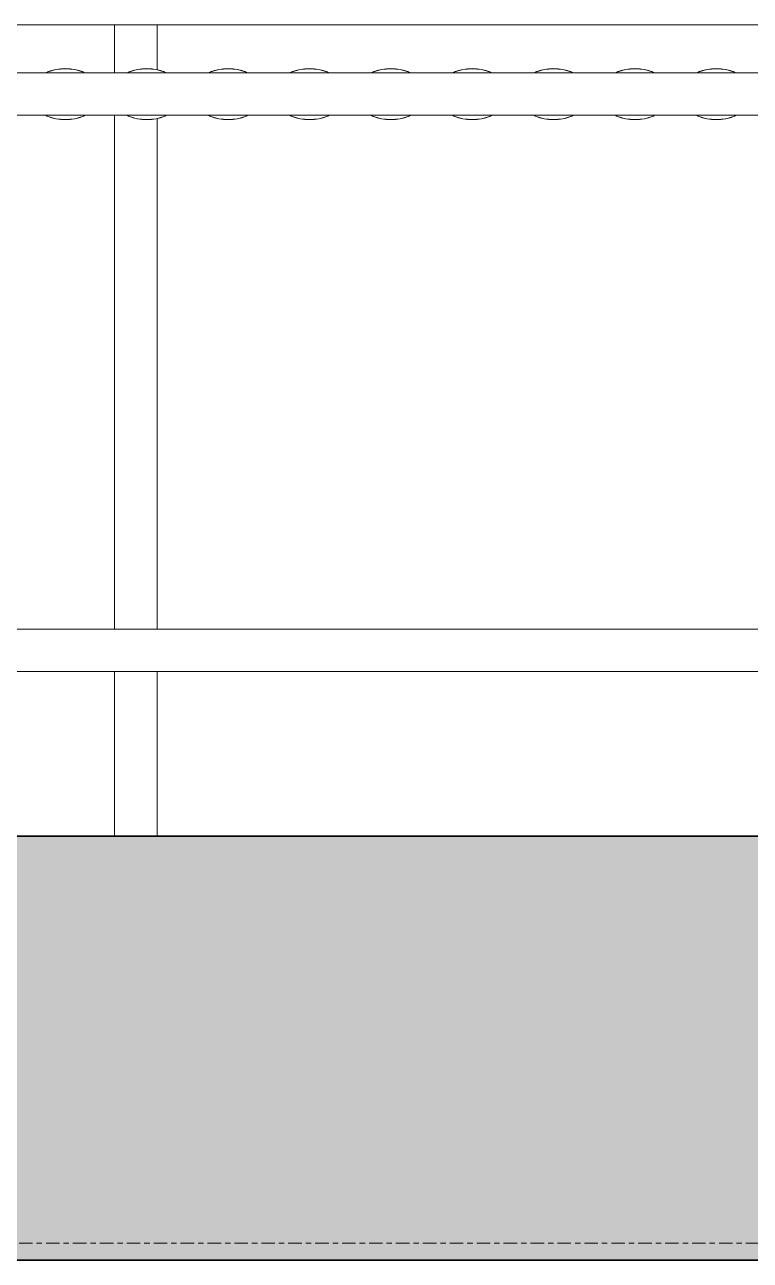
# Model space of a CAD drawing. Header units: centimetres. Extents: x -13467 to 3766, y -437 to 1921.
# Drawn here: x -3858.8 to -3773.3, y 44 to 189.7 of the extents above; entities that cross this region are included whole.
import ezdxf

# ---------------------------------------------------------------- set-up
doc = ezdxf.new("R2010")
doc.units = ezdxf.units.CM
doc.linetypes.add('Centre', pattern=[3.175, 0.635, -0.475, 1.59, -0.475])
for name, color, linetype, lineweight in [('A-FLOR', 7, 'Continuous', 9), ('A-FLOR-LEVL', 7, 'Continuous', 9), ('A-FLOR-PATT', 7, 'Continuous', 35), ('M-EQPM', 7, 'Continuous', 9)]:
    doc.layers.add(name, color=color, linetype=linetype, lineweight=lineweight)

# ---------------------------------------------------------------- blocks, each defined once
blk = doc.blocks.new('PQ_RVR_EST-01_ZZ_ZZ_MO_T_A_rvt-2-Sección 1-2')
at = {"layer": 'A-FLOR-PATT', "lineweight": 9, "true_color": 0x9a9a9a}
blk.add_hatch(color=253, dxfattribs=at).paths.add_polyline_path([(-4386.6, 44), (2113.1, 44), (2113.1, 94), (-4386.6, 94), (-4386.6, 55.83)])
at = {"layer": 'A-FLOR', "lineweight": 35}
for p, q in [((2113.1, 94), (-3426.38, 94)), ((-4386.6, 44), (1960.17, 44))]:
    blk.add_line(p, q, dxfattribs=at)
blk = doc.blocks.new('EQ-04-008 - EQ-04-008_dwg_Agrupar_528-1540616-Sección 1-2')
at = {"layer": 'M-EQPM', "color": 251, "true_color": 0x666666}
for p, q in [((-3157.83, 184), (-3423.47, 184)), ((-3157.83, 184), (-3423.47, 184)), ((-3423.47, 179), (-3157.83, 179)), ((-3423.47, 179), (-3157.83, 179))]:
    blk.add_line(p, q, dxfattribs=at)
at = {"layer": 'M-EQPM', "color": 251, "true_color": 0x666666, "flags": 128}
blk.add_lwpolyline([(-3423.47, 179), (-3157.83, 179), (-3157.83, 184), (-3423.47, 184)], dxfattribs=at)
blk = doc.blocks.new('EQ-04-008 - EQ-04-008_dwg_Agrupar_529-1540652-Sección 1-2')
at = {"layer": 'M-EQPM', "color": 251, "true_color": 0x666666}
for p, q in [((-3315.73, 118.42), (-3172.04, 118.42)), ((-3315.73, 118.42), (-3172.04, 118.42)), ((-3172.04, 118.42), (-3315.73, 118.42)), ((-3315.73, 113.42), (-3172.04, 113.42)), ((-3172.04, 113.42), (-3315.73, 113.42)), ((-3315.73, 113.42), (-3172.04, 113.42))]:
    blk.add_line(p, q, dxfattribs=at)
blk = doc.blocks.new('EQ-04-008 - EQ-04-008_dwg_Agrupar_1737-1540657-Sección 1-2')
at = {"layer": 'M-EQPM', "color": 251, "true_color": 0x666666}
for p, q in [((-3276.24, 184), (-3276.06, 184.1)), ((-3275.02, 184.4), (-3276.06, 184.1)), ((-3273.91, 184.5), (-3275.02, 184.4)), ((-3272.8, 184.4), (-3273.91, 184.5)), ((-3272.8, 184.4), (-3271.76, 184.1)), ((-3271.58, 184), (-3271.76, 184.1)), ((-3276.06, 178.9), (-3276.24, 179)), ((-3275.02, 178.6), (-3276.06, 178.9)), ((-3273.91, 178.5), (-3275.02, 178.6)), ((-3272.8, 178.6), (-3273.91, 178.5)), ((-3271.76, 178.9), (-3272.8, 178.6)), ((-3271.76, 178.9), (-3271.58, 179))]:
    blk.add_line(p, q, dxfattribs=at)
for start_param, end_param in [(1.053022, 2.088571), (1.053022, 2.088571), (1.053022, 2.088571), (1.053022, 2.088571), (1.053022, 2.088571), (1.053022, 2.088571), (1.053022, 2.088571), (1.053022, 2.088571), (1.053022, 2.088571), (1.053022, 2.088571), (1.053022, 2.088571), (1.053022, 2.088571), (1.053022, 2.088571), (1.053022, 2.088571), (1.053022, 2.088571), (1.053022, 2.088571), (1.053022, 2.088571), (1.053022, 2.088571), (1.053022, 2.088571), (1.053022, 2.088571), (1.053022, 2.088571), (1.053022, 2.088571), (1.053022, 2.088571), (1.053022, 2.088571), (1.053022, 2.088571), (4.194614, 5.230164), (4.194614, 5.230164), (4.194614, 5.230164), (4.194614, 5.230164), (4.194614, 5.230164), (4.194614, 5.230164), (4.194614, 5.230164), (4.194614, 5.230164), (4.194614, 5.230164), (4.194614, 5.230164), (4.194614, 5.230164), (4.194614, 5.230164), (4.194614, 5.230164), (4.194614, 5.230164), (4.194614, 5.230164), (4.194614, 5.230164), (4.194614, 5.230164), (4.194614, 5.230164), (4.194614, 5.230164), (4.194614, 5.230164), (4.194614, 5.230164), (4.194614, 5.230164), (4.194614, 5.230164), (4.194614, 5.230164), (4.194614, 5.230164)]:
    blk.add_ellipse((-3273.91, 181.5), major_axis=(4.3, 0), ratio=0.69819, start_param=start_param, end_param=end_param, dxfattribs=at)
blk = doc.blocks.new('EQ-04-008 - EQ-04-008_dwg_Agrupar_1737-1540658-Sección 1-2')
at = {"layer": 'M-EQPM', "color": 251, "true_color": 0x666666}
for p, q in [((-3295.43, 184), (-3295.25, 184.1)), ((-3294.22, 184.4), (-3295.25, 184.1)), ((-3293.1, 184.5), (-3294.22, 184.4)), ((-3291.99, 184.4), (-3293.1, 184.5)), ((-3291.99, 184.4), (-3290.96, 184.1)), ((-3290.77, 184), (-3290.96, 184.1)), ((-3295.25, 178.9), (-3295.43, 179)), ((-3294.22, 178.6), (-3295.25, 178.9)), ((-3293.1, 178.5), (-3294.22, 178.6)), ((-3291.99, 178.6), (-3293.1, 178.5)), ((-3290.96, 178.9), (-3291.99, 178.6)), ((-3290.96, 178.9), (-3290.77, 179))]:
    blk.add_line(p, q, dxfattribs=at)
for start_param, end_param in [(1.053022, 2.088571), (1.053022, 2.088571), (1.053022, 2.088571), (1.053022, 2.088571), (1.053022, 2.088571), (1.053022, 2.088571), (1.053022, 2.088571), (1.053022, 2.088571), (1.053022, 2.088571), (1.053022, 2.088571), (1.053022, 2.088571), (1.053022, 2.088571), (1.053022, 2.088571), (1.053022, 2.088571), (1.053022, 2.088571), (1.053022, 2.088571), (1.053022, 2.088571), (1.053022, 2.088571), (1.053022, 2.088571), (1.053022, 2.088571), (1.053022, 2.088571), (1.053022, 2.088571), (1.053022, 2.088571), (1.053022, 2.088571), (1.053022, 2.088571), (4.194614, 5.230164), (4.194614, 5.230164), (4.194614, 5.230164), (4.194614, 5.230164), (4.194614, 5.230164), (4.194614, 5.230164), (4.194614, 5.230164), (4.194614, 5.230164), (4.194614, 5.230164), (4.194614, 5.230164), (4.194614, 5.230164), (4.194614, 5.230164), (4.194614, 5.230164), (4.194614, 5.230164), (4.194614, 5.230164), (4.194614, 5.230164), (4.194614, 5.230164), (4.194614, 5.230164), (4.194614, 5.230164), (4.194614, 5.230164), (4.194614, 5.230164), (4.194614, 5.230164), (4.194614, 5.230164), (4.194614, 5.230164), (4.194614, 5.230164)]:
    blk.add_ellipse((-3293.1, 181.5), major_axis=(4.3, 0), ratio=0.69819, start_param=start_param, end_param=end_param, dxfattribs=at)
blk = doc.blocks.new('EQ-04-008 - EQ-04-008_dwg_Agrupar_1737-1540659-Sección 1-2')
at = {"layer": 'M-EQPM', "color": 251, "true_color": 0x666666}
for p, q in [((-3285.84, 184), (-3285.66, 184.1)), ((-3284.62, 184.4), (-3285.66, 184.1)), ((-3283.51, 184.5), (-3284.62, 184.4)), ((-3282.4, 184.4), (-3283.51, 184.5)), ((-3282.4, 184.4), (-3281.36, 184.1)), ((-3281.18, 184), (-3281.36, 184.1)), ((-3285.66, 178.9), (-3285.84, 179)), ((-3284.62, 178.6), (-3285.66, 178.9)), ((-3283.51, 178.5), (-3284.62, 178.6)), ((-3282.4, 178.6), (-3283.51, 178.5)), ((-3281.36, 178.9), (-3282.4, 178.6)), ((-3281.36, 178.9), (-3281.18, 179))]:
    blk.add_line(p, q, dxfattribs=at)
for start_param, end_param in [(1.053022, 2.088571), (1.053022, 2.088571), (1.053022, 2.088571), (1.053022, 2.088571), (1.053022, 2.088571), (1.053022, 2.088571), (1.053022, 2.088571), (1.053022, 2.088571), (1.053022, 2.088571), (1.053022, 2.088571), (1.053022, 2.088571), (1.053022, 2.088571), (1.053022, 2.088571), (1.053022, 2.088571), (1.053022, 2.088571), (1.053022, 2.088571), (1.053022, 2.088571), (1.053022, 2.088571), (1.053022, 2.088571), (1.053022, 2.088571), (1.053022, 2.088571), (1.053022, 2.088571), (1.053022, 2.088571), (1.053022, 2.088571), (1.053022, 2.088571), (4.194614, 5.230164), (4.194614, 5.230164), (4.194614, 5.230164), (4.194614, 5.230164), (4.194614, 5.230164), (4.194614, 5.230164), (4.194614, 5.230164), (4.194614, 5.230164), (4.194614, 5.230164), (4.194614, 5.230164), (4.194614, 5.230164), (4.194614, 5.230164), (4.194614, 5.230164), (4.194614, 5.230164), (4.194614, 5.230164), (4.194614, 5.230164), (4.194614, 5.230164), (4.194614, 5.230164), (4.194614, 5.230164), (4.194614, 5.230164), (4.194614, 5.230164), (4.194614, 5.230164), (4.194614, 5.230164), (4.194614, 5.230164), (4.194614, 5.230164)]:
    blk.add_ellipse((-3283.51, 181.5), major_axis=(4.3, 0), ratio=0.69819, start_param=start_param, end_param=end_param, dxfattribs=at)
blk = doc.blocks.new('EQ-04-008 - EQ-04-008_dwg_Agrupar_1737-1540660-Sección 1-2')
at = {"layer": 'M-EQPM', "color": 251, "true_color": 0x666666}
for p, q in [((-3305.03, 184), (-3304.85, 184.1)), ((-3303.81, 184.4), (-3304.85, 184.1)), ((-3302.7, 184.5), (-3303.81, 184.4)), ((-3301.59, 184.4), (-3302.7, 184.5)), ((-3301.59, 184.4), (-3300.55, 184.1)), ((-3300.37, 184), (-3300.55, 184.1)), ((-3304.85, 178.9), (-3305.03, 179)), ((-3303.81, 178.6), (-3304.85, 178.9)), ((-3302.7, 178.5), (-3303.81, 178.6)), ((-3301.59, 178.6), (-3302.7, 178.5)), ((-3300.55, 178.9), (-3301.59, 178.6)), ((-3300.55, 178.9), (-3300.37, 179))]:
    blk.add_line(p, q, dxfattribs=at)
for start_param, end_param in [(1.053022, 2.088571), (1.053022, 2.088571), (1.053022, 2.088571), (1.053022, 2.088571), (1.053022, 2.088571), (1.053022, 2.088571), (1.053022, 2.088571), (1.053022, 2.088571), (1.053022, 2.088571), (1.053022, 2.088571), (1.053022, 2.088571), (1.053022, 2.088571), (1.053022, 2.088571), (1.053022, 2.088571), (1.053022, 2.088571), (1.053022, 2.088571), (1.053022, 2.088571), (1.053022, 2.088571), (1.053022, 2.088571), (1.053022, 2.088571), (1.053022, 2.088571), (1.053022, 2.088571), (1.053022, 2.088571), (1.053022, 2.088571), (1.053022, 2.088571), (4.194614, 5.230164), (4.194614, 5.230164), (4.194614, 5.230164), (4.194614, 5.230164), (4.194614, 5.230164), (4.194614, 5.230164), (4.194614, 5.230164), (4.194614, 5.230164), (4.194614, 5.230164), (4.194614, 5.230164), (4.194614, 5.230164), (4.194614, 5.230164), (4.194614, 5.230164), (4.194614, 5.230164), (4.194614, 5.230164), (4.194614, 5.230164), (4.194614, 5.230164), (4.194614, 5.230164), (4.194614, 5.230164), (4.194614, 5.230164), (4.194614, 5.230164), (4.194614, 5.230164), (4.194614, 5.230164), (4.194614, 5.230164), (4.194614, 5.230164)]:
    blk.add_ellipse((-3302.7, 181.5), major_axis=(4.3, 0), ratio=0.69819, start_param=start_param, end_param=end_param, dxfattribs=at)
blk = doc.blocks.new('EQ-04-008 - EQ-04-008_dwg_Agrupar_1737-1540661-Sección 1-2')
at = {"layer": 'M-EQPM', "color": 251, "true_color": 0x666666}
for p, q in [((-3237.86, 184), (-3237.67, 184.1)), ((-3236.64, 184.4), (-3237.67, 184.1)), ((-3235.53, 184.5), (-3236.64, 184.4)), ((-3234.41, 184.4), (-3235.53, 184.5)), ((-3234.41, 184.4), (-3233.38, 184.1)), ((-3233.19, 184), (-3233.38, 184.1)), ((-3237.67, 178.9), (-3237.86, 179)), ((-3236.64, 178.6), (-3237.67, 178.9)), ((-3235.53, 178.5), (-3236.64, 178.6)), ((-3234.41, 178.6), (-3235.53, 178.5)), ((-3233.38, 178.9), (-3234.41, 178.6)), ((-3233.38, 178.9), (-3233.19, 179))]:
    blk.add_line(p, q, dxfattribs=at)
for start_param, end_param in [(1.053022, 2.088571), (1.053022, 2.088571), (1.053022, 2.088571), (1.053022, 2.088571), (1.053022, 2.088571), (1.053022, 2.088571), (1.053022, 2.088571), (1.053022, 2.088571), (1.053022, 2.088571), (1.053022, 2.088571), (1.053022, 2.088571), (1.053022, 2.088571), (1.053022, 2.088571), (1.053022, 2.088571), (1.053022, 2.088571), (1.053022, 2.088571), (1.053022, 2.088571), (1.053022, 2.088571), (1.053022, 2.088571), (1.053022, 2.088571), (1.053022, 2.088571), (1.053022, 2.088571), (1.053022, 2.088571), (1.053022, 2.088571), (1.053022, 2.088571), (4.194614, 5.230164), (4.194614, 5.230164), (4.194614, 5.230164), (4.194614, 5.230164), (4.194614, 5.230164), (4.194614, 5.230164), (4.194614, 5.230164), (4.194614, 5.230164), (4.194614, 5.230164), (4.194614, 5.230164), (4.194614, 5.230164), (4.194614, 5.230164), (4.194614, 5.230164), (4.194614, 5.230164), (4.194614, 5.230164), (4.194614, 5.230164), (4.194614, 5.230164), (4.194614, 5.230164), (4.194614, 5.230164), (4.194614, 5.230164), (4.194614, 5.230164), (4.194614, 5.230164), (4.194614, 5.230164), (4.194614, 5.230164), (4.194614, 5.230164)]:
    blk.add_ellipse((-3235.53, 181.5), major_axis=(4.3, 0), ratio=0.69819, start_param=start_param, end_param=end_param, dxfattribs=at)
blk = doc.blocks.new('EQ-04-008 - EQ-04-008_dwg_Agrupar_1737-1540665-Sección 1-2')
at = {"layer": 'M-EQPM', "color": 251, "true_color": 0x666666}
for p, q in [((-3257.05, 184), (-3256.87, 184.1)), ((-3255.83, 184.4), (-3256.87, 184.1)), ((-3254.72, 184.5), (-3255.83, 184.4)), ((-3253.61, 184.4), (-3254.72, 184.5)), ((-3253.61, 184.4), (-3252.57, 184.1)), ((-3252.39, 184), (-3252.57, 184.1)), ((-3256.87, 178.9), (-3257.05, 179)), ((-3255.83, 178.6), (-3256.87, 178.9)), ((-3254.72, 178.5), (-3255.83, 178.6)), ((-3253.61, 178.6), (-3254.72, 178.5)), ((-3252.57, 178.9), (-3253.61, 178.6)), ((-3252.57, 178.9), (-3252.39, 179))]:
    blk.add_line(p, q, dxfattribs=at)
for start_param, end_param in [(1.053022, 2.088571), (1.053022, 2.088571), (1.053022, 2.088571), (1.053022, 2.088571), (1.053022, 2.088571), (1.053022, 2.088571), (1.053022, 2.088571), (1.053022, 2.088571), (1.053022, 2.088571), (1.053022, 2.088571), (1.053022, 2.088571), (1.053022, 2.088571), (1.053022, 2.088571), (1.053022, 2.088571), (1.053022, 2.088571), (1.053022, 2.088571), (1.053022, 2.088571), (1.053022, 2.088571), (1.053022, 2.088571), (1.053022, 2.088571), (1.053022, 2.088571), (1.053022, 2.088571), (1.053022, 2.088571), (1.053022, 2.088571), (1.053022, 2.088571), (4.194614, 5.230164), (4.194614, 5.230164), (4.194614, 5.230164), (4.194614, 5.230164), (4.194614, 5.230164), (4.194614, 5.230164), (4.194614, 5.230164), (4.194614, 5.230164), (4.194614, 5.230164), (4.194614, 5.230164), (4.194614, 5.230164), (4.194614, 5.230164), (4.194614, 5.230164), (4.194614, 5.230164), (4.194614, 5.230164), (4.194614, 5.230164), (4.194614, 5.230164), (4.194614, 5.230164), (4.194614, 5.230164), (4.194614, 5.230164), (4.194614, 5.230164), (4.194614, 5.230164), (4.194614, 5.230164), (4.194614, 5.230164), (4.194614, 5.230164)]:
    blk.add_ellipse((-3254.72, 181.5), major_axis=(4.3, 0), ratio=0.69819, start_param=start_param, end_param=end_param, dxfattribs=at)
blk = doc.blocks.new('EQ-04-008 - EQ-04-008_dwg_Agrupar_1737-1540666-Sección 1-2')
at = {"layer": 'M-EQPM', "color": 251, "true_color": 0x666666}
for p, q in [((-3228.26, 184), (-3228.08, 184.1)), ((-3227.04, 184.4), (-3228.08, 184.1)), ((-3225.93, 184.5), (-3227.04, 184.4)), ((-3224.82, 184.4), (-3225.93, 184.5)), ((-3224.82, 184.4), (-3223.78, 184.1)), ((-3223.6, 184), (-3223.78, 184.1)), ((-3228.08, 178.9), (-3228.26, 179)), ((-3227.04, 178.6), (-3228.08, 178.9)), ((-3225.93, 178.5), (-3227.04, 178.6)), ((-3224.82, 178.6), (-3225.93, 178.5)), ((-3223.78, 178.9), (-3224.82, 178.6)), ((-3223.78, 178.9), (-3223.6, 179))]:
    blk.add_line(p, q, dxfattribs=at)
for start_param, end_param in [(1.053022, 2.088571), (1.053022, 2.088571), (1.053022, 2.088571), (1.053022, 2.088571), (1.053022, 2.088571), (1.053022, 2.088571), (1.053022, 2.088571), (1.053022, 2.088571), (1.053022, 2.088571), (1.053022, 2.088571), (1.053022, 2.088571), (1.053022, 2.088571), (1.053022, 2.088571), (1.053022, 2.088571), (1.053022, 2.088571), (1.053022, 2.088571), (1.053022, 2.088571), (1.053022, 2.088571), (1.053022, 2.088571), (1.053022, 2.088571), (1.053022, 2.088571), (1.053022, 2.088571), (1.053022, 2.088571), (1.053022, 2.088571), (1.053022, 2.088571), (4.194614, 5.230164), (4.194614, 5.230164), (4.194614, 5.230164), (4.194614, 5.230164), (4.194614, 5.230164), (4.194614, 5.230164), (4.194614, 5.230164), (4.194614, 5.230164), (4.194614, 5.230164), (4.194614, 5.230164), (4.194614, 5.230164), (4.194614, 5.230164), (4.194614, 5.230164), (4.194614, 5.230164), (4.194614, 5.230164), (4.194614, 5.230164), (4.194614, 5.230164), (4.194614, 5.230164), (4.194614, 5.230164), (4.194614, 5.230164), (4.194614, 5.230164), (4.194614, 5.230164), (4.194614, 5.230164), (4.194614, 5.230164), (4.194614, 5.230164)]:
    blk.add_ellipse((-3225.93, 181.5), major_axis=(4.3, 0), ratio=0.69819, start_param=start_param, end_param=end_param, dxfattribs=at)
blk = doc.blocks.new('EQ-04-008 - EQ-04-008_dwg_Agrupar_1737-1540667-Sección 1-2')
at = {"layer": 'M-EQPM', "color": 251, "true_color": 0x666666}
for p, q in [((-3266.65, 184), (-3266.46, 184.1)), ((-3265.43, 184.4), (-3266.46, 184.1)), ((-3264.31, 184.5), (-3265.43, 184.4)), ((-3263.2, 184.4), (-3264.31, 184.5)), ((-3263.2, 184.4), (-3262.17, 184.1)), ((-3261.98, 184), (-3262.17, 184.1)), ((-3266.46, 178.9), (-3266.65, 179)), ((-3265.43, 178.6), (-3266.46, 178.9)), ((-3264.31, 178.5), (-3265.43, 178.6)), ((-3263.2, 178.6), (-3264.31, 178.5)), ((-3262.17, 178.9), (-3263.2, 178.6)), ((-3262.17, 178.9), (-3261.98, 179))]:
    blk.add_line(p, q, dxfattribs=at)
for start_param, end_param in [(1.053022, 2.088571), (1.053022, 2.088571), (1.053022, 2.088571), (1.053022, 2.088571), (1.053022, 2.088571), (1.053022, 2.088571), (1.053022, 2.088571), (1.053022, 2.088571), (1.053022, 2.088571), (1.053022, 2.088571), (1.053022, 2.088571), (1.053022, 2.088571), (1.053022, 2.088571), (1.053022, 2.088571), (1.053022, 2.088571), (1.053022, 2.088571), (1.053022, 2.088571), (1.053022, 2.088571), (1.053022, 2.088571), (1.053022, 2.088571), (1.053022, 2.088571), (1.053022, 2.088571), (1.053022, 2.088571), (1.053022, 2.088571), (1.053022, 2.088571), (4.194614, 5.230164), (4.194614, 5.230164), (4.194614, 5.230164), (4.194614, 5.230164), (4.194614, 5.230164), (4.194614, 5.230164), (4.194614, 5.230164), (4.194614, 5.230164), (4.194614, 5.230164), (4.194614, 5.230164), (4.194614, 5.230164), (4.194614, 5.230164), (4.194614, 5.230164), (4.194614, 5.230164), (4.194614, 5.230164), (4.194614, 5.230164), (4.194614, 5.230164), (4.194614, 5.230164), (4.194614, 5.230164), (4.194614, 5.230164), (4.194614, 5.230164), (4.194614, 5.230164), (4.194614, 5.230164), (4.194614, 5.230164), (4.194614, 5.230164)]:
    blk.add_ellipse((-3264.31, 181.5), major_axis=(4.3, 0), ratio=0.69819, start_param=start_param, end_param=end_param, dxfattribs=at)
blk = doc.blocks.new('EQ-04-008 - EQ-04-008_dwg_Agrupar_1737-1540668-Sección 1-2')
at = {"layer": 'M-EQPM', "color": 251, "true_color": 0x666666}
for p, q in [((-3247.45, 184), (-3247.27, 184.1)), ((-3246.23, 184.4), (-3247.27, 184.1)), ((-3245.12, 184.5), (-3246.23, 184.4)), ((-3244.01, 184.4), (-3245.12, 184.5)), ((-3244.01, 184.4), (-3242.97, 184.1)), ((-3242.79, 184), (-3242.97, 184.1)), ((-3247.27, 178.9), (-3247.45, 179)), ((-3246.23, 178.6), (-3247.27, 178.9)), ((-3245.12, 178.5), (-3246.23, 178.6)), ((-3244.01, 178.6), (-3245.12, 178.5)), ((-3242.97, 178.9), (-3244.01, 178.6)), ((-3242.97, 178.9), (-3242.79, 179))]:
    blk.add_line(p, q, dxfattribs=at)
for start_param, end_param in [(1.053022, 2.088571), (1.053022, 2.088571), (1.053022, 2.088571), (1.053022, 2.088571), (1.053022, 2.088571), (1.053022, 2.088571), (1.053022, 2.088571), (1.053022, 2.088571), (1.053022, 2.088571), (1.053022, 2.088571), (1.053022, 2.088571), (1.053022, 2.088571), (1.053022, 2.088571), (1.053022, 2.088571), (1.053022, 2.088571), (1.053022, 2.088571), (1.053022, 2.088571), (1.053022, 2.088571), (1.053022, 2.088571), (1.053022, 2.088571), (1.053022, 2.088571), (1.053022, 2.088571), (1.053022, 2.088571), (1.053022, 2.088571), (1.053022, 2.088571), (4.194614, 5.230164), (4.194614, 5.230164), (4.194614, 5.230164), (4.194614, 5.230164), (4.194614, 5.230164), (4.194614, 5.230164), (4.194614, 5.230164), (4.194614, 5.230164), (4.194614, 5.230164), (4.194614, 5.230164), (4.194614, 5.230164), (4.194614, 5.230164), (4.194614, 5.230164), (4.194614, 5.230164), (4.194614, 5.230164), (4.194614, 5.230164), (4.194614, 5.230164), (4.194614, 5.230164), (4.194614, 5.230164), (4.194614, 5.230164), (4.194614, 5.230164), (4.194614, 5.230164), (4.194614, 5.230164), (4.194614, 5.230164), (4.194614, 5.230164)]:
    blk.add_ellipse((-3245.12, 181.5), major_axis=(4.3, 0), ratio=0.69819, start_param=start_param, end_param=end_param, dxfattribs=at)
blk = doc.blocks.new('EQ-04-008 - EQ-04-008_dwg_Agrupar_1736-1540674-Sección 1-2')
for name in ['EQ-04-008 - EQ-04-008_dwg_Agrupar_528-1540616-Sección 1-2', 'EQ-04-008 - EQ-04-008_dwg_Agrupar_1737-1540660-Sección 1-2', 'EQ-04-008 - EQ-04-008_dwg_Agrupar_1737-1540658-Sección 1-2', 'EQ-04-008 - EQ-04-008_dwg_Agrupar_1737-1540659-Sección 1-2', 'EQ-04-008 - EQ-04-008_dwg_Agrupar_1737-1540657-Sección 1-2', 'EQ-04-008 - EQ-04-008_dwg_Agrupar_1737-1540667-Sección 1-2', 'EQ-04-008 - EQ-04-008_dwg_Agrupar_1737-1540665-Sección 1-2', 'EQ-04-008 - EQ-04-008_dwg_Agrupar_1737-1540668-Sección 1-2', 'EQ-04-008 - EQ-04-008_dwg_Agrupar_1737-1540661-Sección 1-2', 'EQ-04-008 - EQ-04-008_dwg_Agrupar_1737-1540666-Sección 1-2', 'EQ-04-008 - EQ-04-008_dwg_Agrupar_529-1540652-Sección 1-2']:
    blk.add_blockref(name, (0, 0))
blk = doc.blocks.new('EQ-04-008 - EQ-04-008_dwg-1540613-Sección 1-2')
blk.add_blockref('EQ-04-008 - EQ-04-008_dwg_Agrupar_1736-1540674-Sección 1-2', (0, 0))
blk = doc.blocks.new('EQ-04-008 - EQ-04-008-1540675-Sección 1-2')
blk.add_blockref('EQ-04-008 - EQ-04-008_dwg-1540613-Sección 1-2', (0, 0))
blk = doc.blocks.new('EQ-05-014 - EQ-05-014_dwg_Agrupar_590-1555407-Sección 1-2')
at = {"layer": 'M-EQPM', "color": 251, "true_color": 0x666666}
for p, q in [((-3296.89, 189.68), (-3291.89, 189.68)), ((-3296.89, 189.68), (-3296.89, 184)), ((-3291.89, 189.68), (-3296.89, 189.68)), ((-3296.89, 184), (-3296.89, 189.68)), ((-3291.89, 189.68), (-3291.89, 184.37)), ((-3291.89, 184.37), (-3291.89, 189.68)), ((-3291.89, 189.68), (-3291.89, 184.37)), ((-3296.89, 179), (-3296.89, 118.42)), ((-3296.89, 179), (-3296.89, 118.42)), ((-3296.89, 118.42), (-3296.89, 179)), ((-3291.89, 178.63), (-3291.89, 118.42)), ((-3291.89, 118.42), (-3291.89, 178.63)), ((-3291.89, 178.63), (-3291.89, 118.42)), ((-3296.89, 113.42), (-3296.89, 94)), ((-3296.89, 113.42), (-3296.89, 94)), ((-3296.89, 94), (-3296.89, 113.42)), ((-3291.89, 113.42), (-3291.89, 94)), ((-3291.89, 94), (-3291.89, 113.42)), ((-3291.89, 113.42), (-3291.89, 94))]:
    blk.add_line(p, q, dxfattribs=at)
at = {"layer": 'M-EQPM', "color": 251, "true_color": 0x666666, "flags": 128}
blk.add_lwpolyline([(-3291.89, 189.68), (-3296.89, 189.68), (-3296.89, 184)], dxfattribs=at)
blk = doc.blocks.new('EQ-05-014 - EQ-05-014_dwg_Agrupar_327-1555408-Sección 1-2')
blk.add_blockref('EQ-05-014 - EQ-05-014_dwg_Agrupar_590-1555407-Sección 1-2', (0, 0))
blk = doc.blocks.new('EQ-05-014 - EQ-05-014_dwg_Agrupar_514-1555421-Sección 1-2')
at = {"layer": 'M-EQPM', "color": 1, "true_color": 0xff0000}
for p, q in [((-3141.14, 189.68), (-3426.09, 189.68)), ((-3141.14, 189.68), (-3426.09, 189.68)), ((-3426.09, 189.68), (-3141.14, 189.68))]:
    blk.add_line(p, q, dxfattribs=at)
blk.add_blockref('EQ-05-014 - EQ-05-014_dwg_Agrupar_327-1555408-Sección 1-2', (0, 0))
blk = doc.blocks.new('EQ-05-014 - EQ-05-014_dwg-1555392-Sección 1-2')
blk.add_blockref('EQ-05-014 - EQ-05-014_dwg_Agrupar_514-1555421-Sección 1-2', (0, 0))
blk = doc.blocks.new('EQ-05-014 - EQ-05-014-1555424-Sección 1-2')
blk.add_blockref('EQ-05-014 - EQ-05-014_dwg-1555392-Sección 1-2', (0, 0))
blk = doc.blocks.new('PQ_RVR_MEP-01_ZZ_ZZ_MO_T_A_rvt-2-Sección 1-2')
at = {"layer": 'M-EQPM', "lineweight": 9}
for name in ['EQ-05-014 - EQ-05-014-1555424-Sección 1-2', 'EQ-04-008 - EQ-04-008-1540675-Sección 1-2']:
    blk.add_blockref(name, (0, 0), dxfattribs=at)

msp = doc.modelspace()

# ---------------------------------------------------------------- hatches: boundary and pattern name
at = {"layer": 'A-FLOR-PATT', "lineweight": 9, "true_color": 0x9a9a9a}
msp.add_hatch(color=253, dxfattribs=at).paths.add_polyline_path([(-4937.954, 44), (1508.821, 44), (1508.821, 94), (-4937.954, 94), (-4937.954, 55.831)])

# ---------------------------------------------------------------- linework, layer by layer
at = {"layer": 'A-FLOR', "lineweight": 35}
for p, q in [((1508.821, 94), (-3977.733, 94)), ((-4937.954, 44), (1408.821, 44))]:
    msp.add_line(p, q, dxfattribs=at)
at = {"layer": 'A-FLOR-LEVL', "color": 253, "linetype": 'Centre', "true_color": 0xaaaaaa}
for p, q in [((-5238.571, 94), (1888.136, 94)), ((-5238.571, 46.025), (1888.136, 46.025))]:
    msp.add_line(p, q, dxfattribs=at)

# ---------------------------------------------------------------- block references
at = {"lineweight": 5}
for name in ['PQ_RVR_EST-01_ZZ_ZZ_MO_T_A_rvt-2-Sección 1-2', 'PQ_RVR_MEP-01_ZZ_ZZ_MO_T_A_rvt-2-Sección 1-2']:
    msp.add_blockref(name, (-551.352, 0), dxfattribs=at)

doc.saveas('drawing.dxf')
